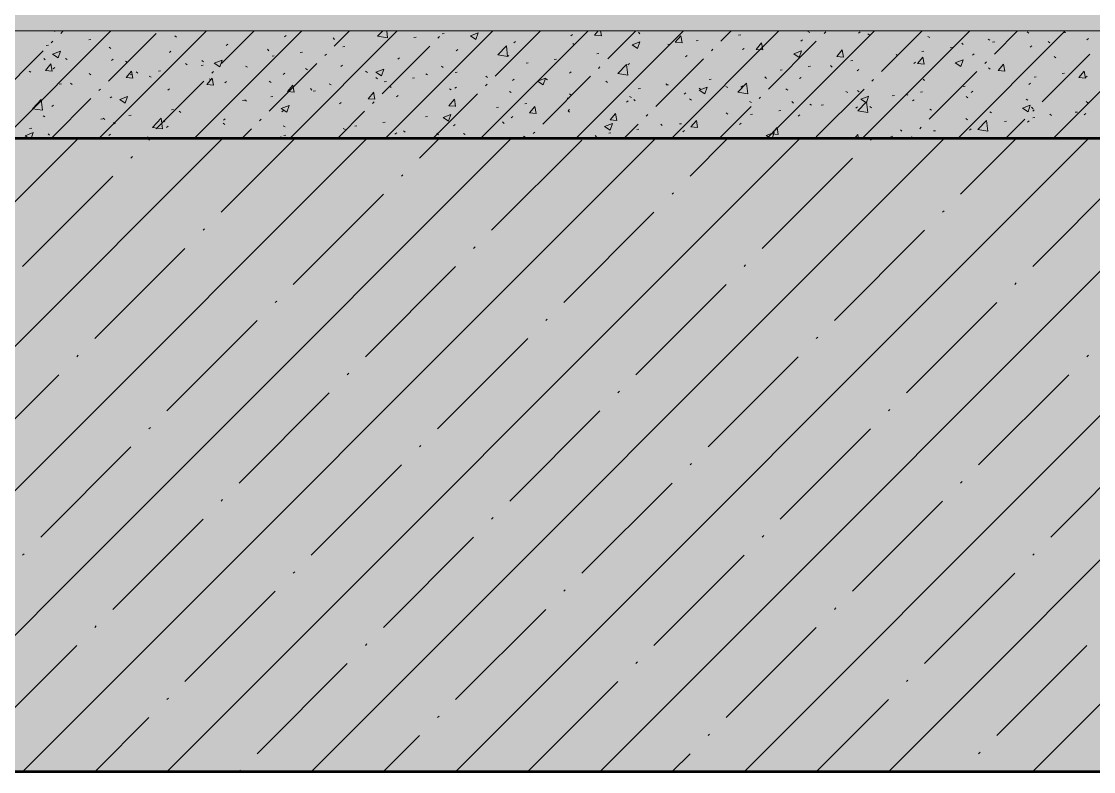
# Model space of a CAD drawing. Header units: millimetres. Extents: x -81576 to 1046824, y -248937 to 691537.
# Drawn here: x -5519 to -3824, y 617840 to 619025 of the extents above; entities that cross this region are included whole.
import ezdxf

# ---------------------------------------------------------------- set-up
doc = ezdxf.new("R2010")
doc.units = ezdxf.units.MM
doc.layers.add('PDF _Геометрия', color=7, linetype='Continuous', true_color=0x1d1d1d)
doc.layers.add('PDF _Сплошная заливка', color=7, linetype='Continuous', true_color=0xffffff)

msp = doc.modelspace()

# ---------------------------------------------------------------- hatches: boundary and pattern name
at = {"layer": 'PDF _Сплошная заливка', "true_color": 0x636466, "transparency": 33554559}
h = msp.add_hatch(color=251, dxfattribs=at)
h.paths.add_polyline_path([(-14198.8, 617839.9), (-46, 617839.9), (-46, 618839.9), (-487.7, 618839.9), (-487.7, 634793.8), (-987.7, 634793.8), (-987.7, 629959.9), (-3957.7, 629959.9), (-3957.7, 629709.9), (-4557.7, 629709.9), (-4557.7, 629409.9), (-5157.7, 629409.9), (-5157.7, 629109.9), (-5757.7, 629109.9), (-5757.7, 628809.9), (-6357.7, 628809.9), (-6357.7, 628509.9), (-6957.7, 628509.9), (-6957.7, 628209.9), (-7557.7, 628209.9), (-7557.7, 627909.9), (-8157.7, 627909.9), (-8157.7, 627609.9), (-8757.7, 627609.9), (-8757.7, 627309.9), (-9357.7, 627309.9), (-9357.7, 627009.9), (-9957.7, 627009.9), (-9957.7, 626709.9), (-10557.7, 626709.9), (-10557.7, 626409.9), (-11157.7, 626409.9), (-11157.7, 626109.9), (-11757.7, 626109.9), (-11757.7, 625579.9), (-18387.7, 625579.9), (-18387.7, 633599.9), (-11037.7, 633599.9), (-11037.7, 634234.5), (-9691.8, 634907.4), (-9784.9, 635093.8), (-9934.9, 634793.8), (-11157.7, 634793.8), (-11157.7, 634509.9), (-11757.7, 634509.9), (-11757.7, 634079.9), (-18387.7, 634079.9), (-18387.7, 634793.8), (-18887.7, 634793.8), (-18887.7, 617839.9), (-18387.7, 617839.9)], flags=0)
h.paths.add_polyline_path([(-9481.2, 618839.9), (-11037.7, 618839.9), (-11037.7, 619074.5), (-4145.8, 622979.9), (-987.7, 622979.9), (-987.7, 618839.9), (-7122.4, 618839.9)], flags=0)
h.paths.add_polyline_path([(-11757.7, 618839.9), (-18387.7, 618839.9), (-18387.7, 625099.9), (-11037.7, 625099.9), (-11037.7, 625834.5), (-3584.2, 629559.9), (-987.7, 629559.9), (-987.7, 623379.9), (-3987.7, 623379.9), (-3987.7, 623429.9), (-4557.7, 623429.9), (-4557.7, 623089.9), (-5157.7, 623089.9), (-5157.7, 622749.9), (-5757.7, 622749.9), (-5757.7, 622409.9), (-6357.7, 622409.9), (-6357.7, 622069.9), (-6957.7, 622069.9), (-6957.7, 621729.9), (-7557.7, 621729.9), (-7557.7, 621389.9), (-8157.7, 621389.9), (-8157.7, 621049.9), (-8757.7, 621049.9), (-8757.7, 620709.9), (-9357.7, 620709.9), (-9357.7, 620369.9), (-9957.7, 620369.9), (-9957.7, 620029.9), (-10557.7, 620029.9), (-10557.7, 619689.9), (-11157.7, 619689.9), (-11157.7, 619349.9), (-11757.7, 619349.9), (-11757.7, 618888.4)], flags=0)
h = msp.add_hatch(color=251, dxfattribs=at)
h.paths.add_polyline_path([(-18382.7, 619009.9), (-11757.7, 619009.9), (-11757.7, 619039.9), (-18387.7, 619039.9), (-18387.7, 619009.9), (-18383.6, 619009.9)], flags=0)
h.paths.add_polyline_path([(-3987.7, 619009.9), (-987.7, 619009.9), (-987.7, 619039.9), (-11037.7, 619039.9), (-11037.7, 619009.9), (-4763.6, 619009.9)], flags=0)
h = msp.add_hatch(color=251, dxfattribs=at)
h.paths.add_polyline_path([(-18387.7, 618839.9), (-11757.7, 618839.9), (-11757.7, 619009.9), (-18387.7, 619009.9)], flags=0)
h.paths.add_polyline_path([(-3987.7, 618839.9), (-987.7, 618839.9), (-987.7, 619009.9), (-11037.7, 619009.9), (-11037.7, 618839.9), (-4763.6, 618839.9)], flags=0)

# ---------------------------------------------------------------- linework, layer by layer
at = {"layer": 'PDF _Геометрия', "color": 7, "lineweight": 53}
msp.add_lwpolyline([(-18887.7, 634793.8), (-18887.7, 617839.9), (-46, 617839.9)], dxfattribs=at)
at = {"layer": 'PDF _Геометрия', "color": 7, "lineweight": 50}
for points in [[(-987.7, 622979.9), (-987.7, 618839.9), (-11037.7, 618839.9)], [(-18916.4, 617839.9), (-46, 617839.9)]]:
    msp.add_lwpolyline(points, dxfattribs=at)
at = {"layer": 'PDF _Геометрия', "color": 7, "lineweight": 53}
msp.add_lwpolyline([(-11037.7, 619074.5), (-4145.8, 622979.9), (-987.7, 622979.9), (-987.7, 618839.9), (-11037.7, 618839.9)], close=True, dxfattribs=at)
at = {"layer": 'PDF _Геометрия', "color": 7, "lineweight": 9}
for points in [[(-11037.7, 618839.9), (-987.7, 618839.9), (-987.7, 619009.9), (-987.7, 619039.9), (-11037.7, 619039.9)], [(-987.7, 619009.9), (-11037.7, 619009.9)]]:
    msp.add_lwpolyline(points, dxfattribs=at)
at = {"layer": 'PDF _Геометрия', "color": 250, "lineweight": 9, "true_color": 0x2c2c2c}
for points in [[(-5547.3, 618839.9), (-5377.3, 619009.9)], [(-5466.4, 619009), (-5465.3, 619009.9)], [(-5456.6, 619006.1), (-5452.8, 619009.9)], [(-5396.4, 618839.9), (-5226.4, 619009.9)], [(-5245.6, 618839.9), (-5075.6, 619009.9)], [(-5202.6, 618958.3), (-5151, 619009.9)], [(-5094.7, 618839.9), (-4924.7, 619009.9)], [(-5024.1, 618986), (-5000.2, 619009.9)], [(-4939.8, 618998.9), (-4955.6, 619001.4), (-4947.4, 619009.9)], [(-4943.8, 618839.9), (-4773.8, 619009.9)], [(-4939.8, 618998.9), (-4941.1, 619009.9)], [(-4793, 618839.9), (-4623, 619009.9)], [(-4770.1, 618938.2), (-4698.4, 619009.9)], [(-4642.1, 618839.9), (-4472.1, 619009.9)], [(-4602, 619002.2), (-4612.6, 619003.1), (-4606.9, 619009.9)], [(-4602, 619002.2), (-4603.4, 619009.9)], [(-4591.6, 618965.9), (-4547.6, 619009.9)], [(-4491.2, 618839.9), (-4321.2, 619009.9)], [(-4413.1, 618993.5), (-4396.7, 619009.9)], [(-4340.4, 618839.9), (-4170.4, 619009.9)], [(-4275.6, 619009.1), (-4272.7, 619007.3)], [(-4249.6, 619006.1), (-4247.1, 619008.6)], [(-4189.5, 618839.9), (-4019.5, 619009.9)], [(-4159.1, 618945.8), (-4095, 619009.9)], [(-4038.6, 618839.9), (-3868.6, 619009.9)], [(-3980.6, 618973.4), (-3944.1, 619009.9)], [(-3928.7, 619008.5), (-3926.2, 619006.2)], [(-3887.8, 618839.9), (-3717.8, 619009.9)], [(-5471.6, 618991), (-5469.1, 618993.5)], [(-5412.1, 618995.9), (-5408.8, 618996.4)], [(-5381.1, 618930.7), (-5305.7, 619006.1)], [(-5276.2, 619002.2), (-5273.7, 619000)], [(-5102.8, 619000.4), (-5100.1, 619002.5)], [(-5026.2, 618998.8), (-5023.7, 618996.5)], [(-4898.3, 618999.6), (-4895, 619000)], [(-4860.6, 618998.6), (-4858.1, 619001.1)], [(-4853.8, 619005.5), (-4850.5, 619005.9)], [(-4800.2, 618996.2), (-4809.1, 619002.2), (-4796.6, 619007)], [(-4800.2, 618996.2), (-4796.6, 619007)], [(-4740.2, 618991), (-4737.5, 618993)], [(-4650.4, 619002.4), (-4647.7, 619004.4)], [(-4544.7, 618982), (-4553.5, 618988), (-4541.1, 618992.7)], [(-4544.7, 618982), (-4541.1, 618992.7)], [(-4543.5, 619007.8), (-4541, 619005.5)], [(-4474.4, 618991), (-4485.1, 618992), (-4476.5, 619002.2)], [(-4474.5, 618991), (-4476.5, 619002.2)], [(-4452.3, 618994.3), (-4449, 618994.8)], [(-4385, 619003.2), (-4381.6, 619003.7)], [(-4337.6, 618918.1), (-4262.2, 618993.5)], [(-4286.8, 618993.7), (-4284.1, 618995.8)], [(-4195.5, 619006.3), (-4192.8, 619008.3)], [(-4180.6, 619005.1), (-4177.8, 619003.3)], [(-4085.7, 619001.1), (-4082.9, 618999.3)], [(-3990.8, 618997.1), (-3988, 618995.3)], [(-3983.5, 618992.1), (-3980.1, 618992.5)], [(-3895.9, 618993.1), (-3893.1, 618991.3)], [(-3871.2, 619006.9), (-3867.8, 619007.3)], [(-3834.4, 618995.7), (-3831.7, 618997.7)], [(-5559.7, 618903), (-5484.2, 618978.5)], [(-5479.4, 618987.1), (-5476.1, 618987.5)], [(-5460.7, 618967.4), (-5469.5, 618973.3), (-5457.1, 618978.1)], [(-5460.7, 618967.4), (-5457.1, 618978.1)], [(-5379.9, 618984.4), (-5377.4, 618982.2)], [(-5284.9, 618975.7), (-5282.3, 618977.7)], [(-5195.1, 618987.1), (-5192.5, 618989.1)], [(-5129.9, 618981), (-5127.4, 618978.7)], [(-5077.9, 618975.9), (-5074.6, 618976.4)], [(-5010.6, 618984.8), (-5007.3, 618985.3)], [(-4948.6, 618910.6), (-4873.2, 618986)], [(-4831.5, 618978.5), (-4828.8, 618980.5)], [(-4750, 618969.5), (-4765.8, 618971.9), (-4752, 618986.4)], [(-4750.1, 618969.5), (-4752, 618986.4)], [(-4647.2, 618990), (-4644.7, 618987.7)], [(-4496.8, 618988.5), (-4493.5, 618988.9)], [(-4428.1, 618978.5), (-4425.6, 618981)], [(-4379.1, 618980.4), (-4376.5, 618982.4)], [(-4346.9, 618979.9), (-4357.5, 618980.8), (-4349, 618991)], [(-4346.9, 618979.9), (-4349, 618991)], [(-4289.2, 618967.8), (-4298, 618973.7), (-4285.6, 618978.5)], [(-4289.2, 618967.8), (-4285.6, 618978.5)], [(-4219.4, 618968.7), (-4230, 618969.6), (-4221.4, 618979.9)], [(-4219.4, 618968.7), (-4221.5, 618979.8)], [(-4095.3, 618977.4), (-4092, 618977.8)], [(-4050.8, 618983.2), (-4047.5, 618983.7)], [(-4032.4, 618990.7), (-4029.9, 618988.4)], [(-3924.2, 618984.3), (-3921.5, 618986.3)], [(-5483.5, 618966.6), (-5481.1, 618964.4)], [(-5470, 618946.5), (-5480.6, 618947.5), (-5472.1, 618957.7)], [(-5470, 618946.5), (-5472.1, 618957.7)], [(-5449.1, 618966.4), (-5446.3, 618964.6)], [(-5376.2, 618963.2), (-5373.6, 618965.2)], [(-5354.2, 618962.4), (-5351.4, 618960.6)], [(-5259.3, 618958.4), (-5256.5, 618956.6)], [(-5233.6, 618963.2), (-5231.1, 618960.9)], [(-5205.1, 618953.1), (-5214, 618959.1), (-5201.5, 618963.9)], [(-5205.2, 618953.1), (-5201.5, 618963.9)], [(-5127.2, 618882.9), (-5051.7, 618958.3)], [(-5122.4, 618970.1), (-5119.1, 618970.5)], [(-5039.2, 618970.9), (-5036.6, 618973.4)], [(-4923.8, 618965.1), (-4921.2, 618967.2)], [(-4750.9, 618972.2), (-4748.4, 618969.9)], [(-4720.9, 618959), (-4717.6, 618959.4)], [(-4676.4, 618964.8), (-4673.1, 618965.3)], [(-4609.1, 618973.7), (-4605.8, 618974.1)], [(-4560.2, 618956.5), (-4557.6, 618958.5)], [(-4516.1, 618890.4), (-4440.7, 618965.9)], [(-4468.9, 618969), (-4466.3, 618971.1)], [(-4207.6, 618962.6), (-4204.3, 618963)], [(-4136.1, 618972.9), (-4133.6, 618970.6)], [(-4107.8, 618958.5), (-4105.2, 618960.5)], [(-4091.9, 618957.6), (-4102.5, 618958.5), (-4093.9, 618968.7)], [(-4091.9, 618957.5), (-4093.9, 618968.7)], [(-4033.7, 618953.5), (-4042.5, 618959.5), (-4030.1, 618964.3)], [(-4033.7, 618953.5), (-4030.1, 618964.3)], [(-4015.5, 618971.8), (-4012.8, 618973.8)], [(-3995.7, 618958.3), (-3993.1, 618960.9)], [(-3964.3, 618946.4), (-3974.9, 618947.3), (-3966.4, 618957.5)], [(-3964.3, 618946.4), (-3966.4, 618957.5)], [(-3905.1, 618898), (-3829.7, 618973.4)], [(-3886.1, 618969.4), (-3883.6, 618967.2)], [(-5506.6, 618946.5), (-5503.7, 618944.7)], [(-5468.6, 618949.9), (-5465.9, 618951.9)], [(-5411.7, 618942.5), (-5408.8, 618940.7)], [(-5342.5, 618935.4), (-5353.1, 618936.3), (-5344.5, 618946.5)], [(-5346.6, 618940.6), (-5343.3, 618941)], [(-5342.5, 618935.4), (-5344.5, 618946.5)], [(-5337.2, 618945.4), (-5334.8, 618943.1)], [(-5302.1, 618946.4), (-5298.8, 618946.9)], [(-5234.7, 618955.3), (-5231.4, 618955.7)], [(-5217.7, 618943.2), (-5215.2, 618945.8)], [(-5164.4, 618954.4), (-5161.6, 618952.6)], [(-5104.9, 618941.2), (-5102.3, 618943.3)], [(-5069.5, 618950.3), (-5066.7, 618948.5)], [(-5013.7, 618953.8), (-5011, 618955.8)], [(-4974.6, 618946.3), (-4971.8, 618944.5)], [(-4949.6, 618938.9), (-4958.5, 618944.9), (-4946, 618949.6)], [(-4949.6, 618938.9), (-4946, 618949.6)], [(-4879.7, 618942.3), (-4876.8, 618940.5)], [(-4854.6, 618954.4), (-4852.1, 618952.1)], [(-4833.2, 618944.2), (-4829.9, 618944.6)], [(-4652.6, 618943.2), (-4649.9, 618945.2)], [(-4606.7, 618950.8), (-4604.2, 618953.3)], [(-4560.3, 618940), (-4576.1, 618942.5), (-4562.2, 618956.9)], [(-4560.3, 618940), (-4562.3, 618956.9)], [(-4319.4, 618947.9), (-4316.1, 618948.3)], [(-4274.9, 618953.7), (-4271.6, 618954.2)], [(-4239.8, 618955.1), (-4237.3, 618952.8)], [(-4197.6, 618947.1), (-4195, 618949.1)], [(-4083.7, 618870.3), (-4008.2, 618945.8)], [(-3989.8, 618951.6), (-3987.3, 618949.4)], [(-3873.4, 618942.6), (-3870.1, 618943.1)], [(-3836.8, 618935.2), (-3847.4, 618936.2), (-3838.8, 618946.4)], [(-3836.8, 618935.2), (-3838.9, 618946.4)], [(-5458.9, 618925.8), (-5455.6, 618926.2)], [(-5440.9, 618927.6), (-5438.5, 618925.3)], [(-5316.7, 618938.5), (-5313.9, 618936.7)], [(-5305.7, 618855.2), (-5230.3, 618930.7)], [(-5214.9, 618924.2), (-5225.6, 618925.2), (-5217, 618935.4)], [(-5221.8, 618934.5), (-5219, 618932.7)], [(-5215, 618924.2), (-5217, 618935.4)], [(-5197.3, 618927.9), (-5194.6, 618929.9)], [(-5126.9, 618930.5), (-5124.1, 618928.7)], [(-5087.4, 618913.1), (-5098, 618914), (-5089.5, 618924.2)], [(-5087.4, 618913.1), (-5089.5, 618924.2)], [(-5032, 618926.5), (-5029.2, 618924.7)], [(-4958.3, 618936.6), (-4955.8, 618934.3)], [(-4945.1, 618929.5), (-4941.8, 618929.9)], [(-4900.6, 618935.3), (-4897.2, 618935.8)], [(-4785.2, 618923.1), (-4782.7, 618925.6)], [(-4784.8, 618938.3), (-4781.9, 618936.5)], [(-4742.4, 618931.8), (-4739.7, 618933.8)], [(-4694.1, 618924.6), (-4702.9, 618930.6), (-4690.5, 618935.4)], [(-4694.7, 618862.8), (-4619.2, 618938.2)], [(-4694.1, 618924.6), (-4690.5, 618935.4)], [(-4689.8, 618934.3), (-4687, 618932.5)], [(-4594.9, 618930.3), (-4592.1, 618928.5)], [(-4500, 618926.3), (-4497.2, 618924.5)], [(-4499.1, 618924.2), (-4495.7, 618924.7)], [(-4431.7, 618933.1), (-4428.4, 618933.5)], [(-4370.5, 618910.6), (-4386.3, 618913.1), (-4372.5, 618927.5)], [(-4370.5, 618910.6), (-4372.5, 618927.5)], [(-4343.5, 618937.3), (-4341, 618935)], [(-4288.9, 618934.6), (-4286.3, 618936.6)], [(-4174.2, 618930.7), (-4171.7, 618933.2)], [(-4093.5, 618933.8), (-4091, 618931.6)], [(-3926.4, 618925.1), (-3923.7, 618927.2)], [(-3917.9, 618936.8), (-3914.6, 618937.2)], [(-3836.6, 618936.5), (-3833.9, 618938.5)], [(-5396.2, 618915.6), (-5393.7, 618918.1)], [(-5287.1, 618916.5), (-5284.4, 618918.6)], [(-5062, 618918.8), (-5059.5, 618916.5)], [(-5057.4, 618914.7), (-5054, 618915.1)], [(-4959.9, 618901.9), (-4970.5, 618902.8), (-4961.9, 618913.1)], [(-4959.9, 618901.9), (-4962, 618913.1)], [(-4937.1, 618922.4), (-4934.3, 618920.6)], [(-4926, 618905.9), (-4923.3, 618908)], [(-4868.4, 618839.9), (-4797.8, 618910.6)], [(-4842.2, 618918.4), (-4839.4, 618916.6)], [(-4833.7, 618919.3), (-4831, 618921.3)], [(-4747.3, 618914.4), (-4744.4, 618912.6)], [(-4652.4, 618910.4), (-4649.5, 618908.6)], [(-4543.6, 618918.4), (-4540.3, 618918.8)], [(-4471.1, 618909.8), (-4468.4, 618911.9)], [(-4438.6, 618910.4), (-4447.4, 618916.4), (-4435, 618921.2)], [(-4447.2, 618919.5), (-4444.7, 618917.2)], [(-4438.6, 618910.4), (-4435, 618921.1)], [(-4405.1, 618922.3), (-4402.3, 618920.5)], [(-4381.3, 618921.2), (-4378.6, 618923.3)], [(-4310.2, 618918.3), (-4307.4, 618916.5)], [(-4262.2, 618842.7), (-4186.8, 618918.1)], [(-4215.3, 618914.2), (-4212.4, 618912.4)], [(-4197.2, 618916), (-4194.7, 618913.8)], [(-4183, 618896.2), (-4191.9, 618902.1), (-4179.4, 618906.9)], [(-4183.1, 618896.2), (-4179.5, 618906.9)], [(-4142.1, 618907.3), (-4138.8, 618907.7)], [(-4120.4, 618910.2), (-4117.5, 618908.4)], [(-4097.6, 618913.1), (-4094.2, 618913.6)], [(-4030.2, 618922), (-4026.9, 618922.4)], [(-4017.6, 618912.6), (-4015, 618914.6)], [(-5485.5, 618884.6), (-5501.3, 618887), (-5487.5, 618901.4)], [(-5485.5, 618884.6), (-5487.5, 618901.4)], [(-5471.9, 618839.9), (-5408.8, 618903)], [(-5470.7, 618890.7), (-5468.1, 618892.7)], [(-5378.4, 618904), (-5375.7, 618906)], [(-5354.5, 618895.8), (-5363.4, 618901.7), (-5350.9, 618906.5)], [(-5354.5, 618895.8), (-5350.9, 618906.5)], [(-5169.2, 618900), (-5165.9, 618900.4)], [(-5165.7, 618901), (-5163.2, 618898.7)], [(-5124.7, 618905.8), (-5121.4, 618906.3)], [(-5099, 618881.5), (-5107.9, 618887.5), (-5095.4, 618892.3)], [(-5099, 618881.5), (-5095.4, 618892.3)], [(-5015.8, 618894.6), (-5013.2, 618896.6)], [(-4963.7, 618895.5), (-4961.2, 618898)], [(-4832.4, 618890.8), (-4843, 618891.7), (-4834.4, 618901.9)], [(-4832.4, 618890.7), (-4834.4, 618901.9)], [(-4723.2, 618894.7), (-4719.9, 618895.2)], [(-4704.8, 618879.6), (-4715.5, 618880.5), (-4706.9, 618890.7)], [(-4704.8, 618879.6), (-4706.9, 618890.7)], [(-4655.9, 618903.6), (-4652.5, 618904)], [(-4562.4, 618897.3), (-4559.7, 618899.4)], [(-4557.4, 618906.4), (-4554.6, 618904.6)], [(-4550.9, 618901.7), (-4548.4, 618899.4)], [(-4462.5, 618902.4), (-4459.7, 618900.6)], [(-4415.8, 618839.9), (-4365.3, 618890.4)], [(-4367.6, 618898.4), (-4364.8, 618896.6)], [(-4352.7, 618903), (-4350.2, 618905.5)], [(-4300.9, 618898.2), (-4298.4, 618896)], [(-4272.7, 618894.4), (-4269.9, 618892.6)], [(-4254.4, 618892.5), (-4251, 618892.9)], [(-4199.8, 618887.9), (-4197.1, 618889.9)], [(-4180.8, 618881.2), (-4196.6, 618883.6), (-4182.7, 618898.1)], [(-4180.8, 618881.2), (-4182.7, 618898.1)], [(-4177.8, 618890.4), (-4175, 618888.6)], [(-4110, 618899.3), (-4107.3, 618901.3)], [(-4025.4, 618906.2), (-4022.6, 618904.4)], [(-3927.5, 618881.9), (-3936.4, 618887.9), (-3923.9, 618892.7)], [(-3930.5, 618902.2), (-3927.7, 618900.4)], [(-3927.5, 618881.9), (-3923.9, 618892.7)], [(-3835.6, 618898.2), (-3832.8, 618896.4)], [(-5484.5, 618876), (-5481.7, 618874.2)], [(-5348.8, 618876.3), (-5345.5, 618876.8)], [(-5281.5, 618885.2), (-5278.2, 618885.6)], [(-5269.3, 618883.2), (-5266.9, 618880.9)], [(-5107.1, 618882), (-5104.4, 618884.1)], [(-5019.3, 618839.9), (-4976.3, 618882.9)], [(-4880, 618874.1), (-4876.7, 618874.5)], [(-4843.5, 618867.3), (-4852.3, 618873.3), (-4839.9, 618878)], [(-4843.5, 618867.3), (-4839.9, 618878)], [(-4767.7, 618888.9), (-4764.4, 618889.3)], [(-4744.5, 618872.6), (-4741.9, 618874.6)], [(-4654.7, 618884), (-4652.1, 618886)], [(-4654.5, 618883.9), (-4652.1, 618881.6)], [(-4577.3, 618868.4), (-4587.9, 618869.4), (-4579.4, 618879.6)], [(-4577.3, 618868.4), (-4579.4, 618879.6)], [(-4531.2, 618875.4), (-4528.7, 618877.9)], [(-4404.6, 618880.4), (-4402.1, 618878.2)], [(-4366.2, 618877.7), (-4362.9, 618878.2)], [(-4321.7, 618883.6), (-4318.4, 618884)], [(-4291.1, 618875.4), (-4288.4, 618877.4)], [(-4082.9, 618886.4), (-4080, 618884.6)], [(-3988, 618882.3), (-3985.1, 618880.5)], [(-3921.9, 618889.4), (-3919.4, 618887.1)], [(-3920.2, 618882.9), (-3917.7, 618885.4)], [(-3920.2, 618872.5), (-3916.9, 618872.9)], [(-3893, 618878.3), (-3890.2, 618876.5)], [(-3852.9, 618881.4), (-3849.5, 618881.8)], [(-3838.7, 618877.3), (-3836.1, 618879.3)], [(-5505.7, 618855.7), (-5502.3, 618856.1)], [(-5393.4, 618870.5), (-5390, 618870.9)], [(-5389.6, 618872), (-5386.8, 618870.2)], [(-5373, 618865.4), (-5370.6, 618863.1)], [(-5295.7, 618855.1), (-5311.5, 618857.6), (-5297.7, 618872)], [(-5295.7, 618855.1), (-5297.7, 618872)], [(-5294.7, 618868), (-5291.9, 618866.2)], [(-5289.3, 618857.3), (-5286.6, 618859.4)], [(-5199.8, 618864), (-5197, 618862.2)], [(-5199.5, 618868.7), (-5196.8, 618870.8)], [(-5142.3, 618867.8), (-5139.7, 618870.3)], [(-5104.9, 618860), (-5102, 618858.2)], [(-5010, 618856), (-5007.1, 618854.2)], [(-4991.9, 618859.3), (-4988.5, 618859.8)], [(-4947.3, 618865.2), (-4944, 618865.6)], [(-4835.8, 618860.1), (-4833.2, 618862.1)], [(-4758.2, 618866.1), (-4755.8, 618863.8)], [(-4588, 618853.1), (-4596.8, 618859), (-4584.4, 618863.8)], [(-4588, 618853.1), (-4584.4, 618863.8)], [(-4566.7, 618839.9), (-4543.8, 618862.8)], [(-4508.2, 618862.6), (-4505.8, 618860.4)], [(-4478.5, 618863), (-4475.2, 618863.4)], [(-4449.8, 618857.3), (-4460.4, 618858.2), (-4451.8, 618868.4)], [(-4449.8, 618857.3), (-4451.8, 618868.4)], [(-4383.4, 618862), (-4380.8, 618864.1)], [(-4322.2, 618846.1), (-4332.9, 618847.1), (-4324.3, 618857.3)], [(-4322.3, 618846.1), (-4324.3, 618857.3)], [(-4098.7, 618855.2), (-4096.2, 618857.8)], [(-4025.6, 618871.6), (-4023.1, 618869.3)], [(-3991, 618851.8), (-4006.8, 618854.2), (-3993, 618868.6)], [(-3991, 618851.8), (-3993, 618868.6)], [(-3964.7, 618866.6), (-3961.4, 618867.1)], [(-3963.2, 618839.9), (-3932.8, 618870.3)], [(-3928.5, 618865.9), (-3925.9, 618868)], [(-6428.8, 617839.9), (-5428.8, 618839.9)], [(-6200.7, 617839.9), (-5200.7, 618839.9)], [(-5972.6, 617839.9), (-4972.6, 618839.9)], [(-5744.5, 617839.9), (-4744.5, 618839.9)], [(-5516.4, 617839.9), (-4516.4, 618839.9)], [(-5506.1, 618839.9), (-5512.8, 618844.4), (-5500.3, 618849.2)], [(-5503.4, 618839.9), (-5500.3, 618849.2)], [(-5476.7, 618847.6), (-5474.3, 618845.3)], [(-5380.5, 618844.8), (-5377.9, 618846.9)], [(-5320.8, 618840.2), (-5318.3, 618842.7)], [(-5317.2, 618837.5), (-5314.8, 618839.9)], [(-5288.3, 617839.9), (-4288.3, 618839.9)], [(-5203.1, 618723.4), (-5086.7, 618839.9)], [(-5170.2, 618839.9), (-5154.8, 618855.2)], [(-5110.5, 618839.9), (-5107.9, 618842.6)], [(-5107.6, 618839.9), (-5108, 618842.6)], [(-5104.1, 618844.6), (-5100.8, 618845)], [(-5060.2, 617839.9), (-4060.2, 618839.9)], [(-4928.2, 618846.8), (-4925.5, 618848.8)], [(-4915, 618851.9), (-4912.2, 618850.1)], [(-4889.5, 618808.9), (-4858.6, 618839.9)], [(-4861.9, 618848.3), (-4859.5, 618846)], [(-4832.1, 617839.9), (-3832.1, 618839.9)], [(-4820.1, 618847.9), (-4817.3, 618846.1)], [(-4725.2, 618843.9), (-4722.4, 618842.1)], [(-4709.8, 618847.7), (-4707.2, 618850.2)], [(-4630.3, 618839.9), (-4630.3, 618839.9)], [(-4611.9, 618844.8), (-4609.5, 618842.6)], [(-4604, 617839.9), (-3604, 618839.9)], [(-4590.4, 618848.2), (-4587, 618848.7)], [(-4562.3, 618839.9), (-4561.9, 618840.2)], [(-4545.8, 618854.1), (-4542.5, 618854.5)], [(-4473.2, 618850.7), (-4470.6, 618852.7)], [(-4461.8, 618780.4), (-4402.4, 618839.9)], [(-4375.9, 617839.9), (-3375.9, 618839.9)], [(-4334, 618839.9), (-4341.3, 618844.8), (-4328.8, 618849.6)], [(-4332.1, 618839.9), (-4328.9, 618849.6)], [(-4202, 618839.9), (-4196.8, 618846.1)], [(-4195.6, 618839.9), (-4196.8, 618846.1)], [(-4176.7, 618837.5), (-4174.3, 618839.8)], [(-4147.8, 617839.9), (-3147.8, 618839.9)], [(-4144.3, 618843), (-4141, 618843.4)], [(-4129.3, 618853.8), (-4126.8, 618851.5)], [(-4114.1, 618839.9), (-4111.3, 618842.7)], [(-4112.2, 618840.1), (-4109.5, 618842.1)], [(-4077, 618851.9), (-4073.7, 618852.3)], [(-4034.1, 618751.9), (-3946.2, 618839.9)], [(-4019.8, 618853.4), (-4017.2, 618855.4)], [(-3919.7, 617839.9), (-2919.7, 618839.9)], [(-4775.5, 618694.9), (-4632.9, 618837.5)], [(-5345.7, 618808.9), (-5343.3, 618811.3)], [(-4347.8, 618666.4), (-4205.2, 618808.9)], [(-5516.8, 618637.9), (-5374.2, 618780.4)], [(-4918, 618780.4), (-4915.6, 618782.8)], [(-3920.1, 618637.9), (-3777.5, 618780.4)], [(-4490.3, 618751.9), (-4488, 618754.3)], [(-5089.1, 618609.4), (-4946.5, 618751.9)], [(-4661.4, 618580.9), (-4518.8, 618723.4)], [(-4062.6, 618723.4), (-4060.3, 618725.8)], [(-5231.6, 618694.9), (-5229.3, 618697.3)], [(-4233.7, 618552.3), (-4091.2, 618694.9)], [(-5402.7, 618523.8), (-5260.2, 618666.4)], [(-4804, 618666.4), (-4801.6, 618668.8)], [(-4975, 618495.3), (-4832.5, 618637.9)], [(-4376.3, 618637.9), (-4373.9, 618640.2)], [(-4547.4, 618466.8), (-4404.8, 618609.4)], [(-3948.6, 618609.4), (-3946.2, 618611.7)], [(-5117.6, 618580.9), (-5115.2, 618583.2)], [(-4119.7, 618438.3), (-3977.1, 618580.9)], [(-5288.7, 618409.8), (-5146.1, 618552.3)], [(-4689.9, 618552.3), (-4687.5, 618554.7)], [(-4861, 618381.3), (-4718.4, 618523.8)], [(-4262.2, 618523.8), (-4259.9, 618526.2)], [(-5431.2, 618495.3), (-5428.9, 618497.7)], [(-4433.3, 618352.8), (-4290.7, 618495.3)], [(-3834.5, 618495.3), (-3832.2, 618497.7)], [(-5602.3, 618324.2), (-5459.7, 618466.8)], [(-5003.6, 618466.8), (-5001.2, 618469.2)], [(-4005.6, 618324.2), (-3863.1, 618466.8)], [(-5174.6, 618295.7), (-5032.1, 618438.3)], [(-4575.9, 618438.3), (-4573.5, 618440.7)], [(-4746.9, 618267.2), (-4604.4, 618409.8)], [(-4148.2, 618409.8), (-4145.8, 618412.1)], [(-5317.2, 618381.3), (-5314.8, 618383.6)], [(-4319.3, 618238.7), (-4176.7, 618381.3)], [(-5488.3, 618210.2), (-5345.7, 618352.8)], [(-4889.5, 618352.8), (-4887.1, 618355.1)], [(-3891.6, 618210.2), (-3749, 618352.8)], [(-5060.6, 618181.7), (-4918, 618324.2)], [(-4461.8, 618324.2), (-4459.4, 618326.6)], [(-4034.1, 618295.7), (-4031.8, 618298.1)], [(-4632.9, 618153.2), (-4490.3, 618295.7)], [(-5203.1, 618267.2), (-5200.8, 618269.6)], [(-4205.2, 618124.7), (-4062.6, 618267.2)], [(-5374.2, 618096.1), (-5231.6, 618238.7)], [(-4775.5, 618238.7), (-4773.1, 618241.1)], [(-4347.8, 618210.2), (-4345.4, 618212.6)], [(-4946.5, 618067.6), (-4804, 618210.2)], [(-5516.8, 618181.7), (-5514.4, 618184)], [(-4518.8, 618039.1), (-4376.3, 618181.7)], [(-3920.1, 618181.7), (-3917.7, 618184)], [(-5089.1, 618153.2), (-5086.7, 618155.5)], [(-4091.2, 618010.6), (-3948.6, 618153.2)], [(-5260.2, 617982.1), (-5117.6, 618124.7)], [(-4661.4, 618124.7), (-4659, 618127)], [(-4832.5, 617953.6), (-4689.9, 618096.1)], [(-4233.7, 618096.1), (-4231.3, 618098.5)], [(-5402.7, 618067.6), (-5400.4, 618070)], [(-4404.8, 617925.1), (-4262.2, 618067.6)], [(-5573.8, 617896.6), (-5431.2, 618039.1)], [(-4975, 618039.1), (-4972.7, 618041.5)], [(-3977.1, 617896.6), (-3834.5, 618039.1)], [(-5146.1, 617868), (-5003.6, 618010.6)], [(-4547.4, 618010.6), (-4545, 618013)], [(-4718.1, 617839.9), (-4575.9, 617982.1)], [(-4119.7, 617982.1), (-4117.3, 617984.5)], [(-5288.7, 617953.6), (-5286.3, 617955.9)], [(-4261.9, 617839.9), (-4148.2, 617953.6)], [(-5402.4, 617839.9), (-5317.2, 617925.1)], [(-4861, 617925.1), (-4858.6, 617927.4)], [(-4946.2, 617839.9), (-4889.5, 617896.6)], [(-4433.3, 617896.6), (-4430.9, 617898.9)], [(-4490, 617839.9), (-4461.8, 617868)], [(-4005.6, 617868), (-4003.2, 617870.4)], [(-5174.3, 617839.9), (-5172.3, 617841.9)]]:
    msp.add_lwpolyline(points, dxfattribs=at)

doc.saveas('drawing.dxf')
